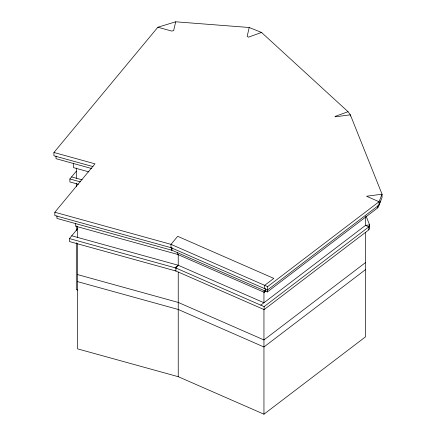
<?xml version="1.0" encoding="UTF-8"?>
<svg xmlns="http://www.w3.org/2000/svg" width="436" height="436" viewBox="0 0 436 436"><rect width="100%" height="100%" fill="white"/><g stroke="black" fill="none" stroke-linecap="round" stroke-linejoin="round"><path stroke-width="0.65" d="M53.944 152.486L94.988 163.832L54.832 212.234L54.832 215.548L171.005 247.67L267.595 289.94L379.058 205.04L382.056 197.524L382.056 194.211L350.326 114.815L348.037 111.703L261.518 32.433L249.218 27.495L175.697 21.8L173.642 30.634L171.784 31.076L157.859 27.228L53.944 152.486L53.944 155.794L93.037 166.607M249.218 27.495L247.163 36.33L248.455 37.185L261.518 32.433M175.076 270.631L264.123 309.604L368.84 229.843L369.581 227.837L369.581 224.862L366.055 216.033M56.931 215.782L56.931 218.431L171.953 250.259L267.29 291.978L377.805 207.803L380.524 201.04M78.382 184.292L69.885 181.943L69.885 178.962L76.355 171.168M178.237 254.428L178.237 265.246L175.931 268.026L175.931 271.007L69.438 241.56L69.438 238.579L77.793 228.508M263.949 291.935L263.949 302.753L178.237 265.246L175.076 267.655L264.123 306.622L368.84 226.862L369.581 224.862L365.499 225.401L260.788 305.162M267.595 289.94L267.595 286.626L379.058 201.726L382.056 194.211L366.545 196.249L379.058 201.726L379.058 205.04M75.428 223.608L75.428 226.159L177.675 254.433L264.216 292.305L266.074 290.894M365.499 262.586L263.949 339.938L178.237 302.426L77.646 274.609M365.499 269.633L263.949 346.985L178.237 309.473L77.646 281.661M77.646 243.68L77.646 348.876L178.237 376.693L263.949 414.2L365.499 336.848L365.499 232.328M348.037 111.703L334.973 116.456L335.284 116.821L350.326 114.815L350.326 116.14M157.859 27.228L175.697 21.8M91.892 168.596L56.037 158.682L56.037 156.034M88.96 171.904L73.521 167.637L73.521 163.168M71.586 176.918L82.159 179.845M69.885 178.962L80.344 181.856M54.832 212.234L171.005 244.356L267.595 286.626M71.744 235.794L178.237 265.246M69.438 238.579L175.931 268.026M77.608 290.033L76.305 289.673L76.305 242.825M377.805 205.814L377.805 207.803M368.84 229.843L368.84 226.862L365.499 225.401L365.499 216.616M267.29 289.33L267.29 291.978M265.622 288.599L265.622 291.248M264.99 290.441L264.99 291.717M264.674 288.659L264.674 285.346L273.808 278.391L177.675 236.317L171.005 244.356L171.005 247.67M264.216 290.392L264.216 292.305M264.123 306.622L264.123 309.604M263.949 309.68L263.949 414.2M178.237 272.124L178.237 376.693M177.675 252.52L177.675 254.433M171.953 247.61L171.953 250.259M171.68 248.177L171.68 250.16M77.646 226.611L77.646 237.429M76.305 168.083L76.305 178.226M76.305 183.131L76.305 186.494M76.305 225.848L76.305 230.6"/></g></svg>
